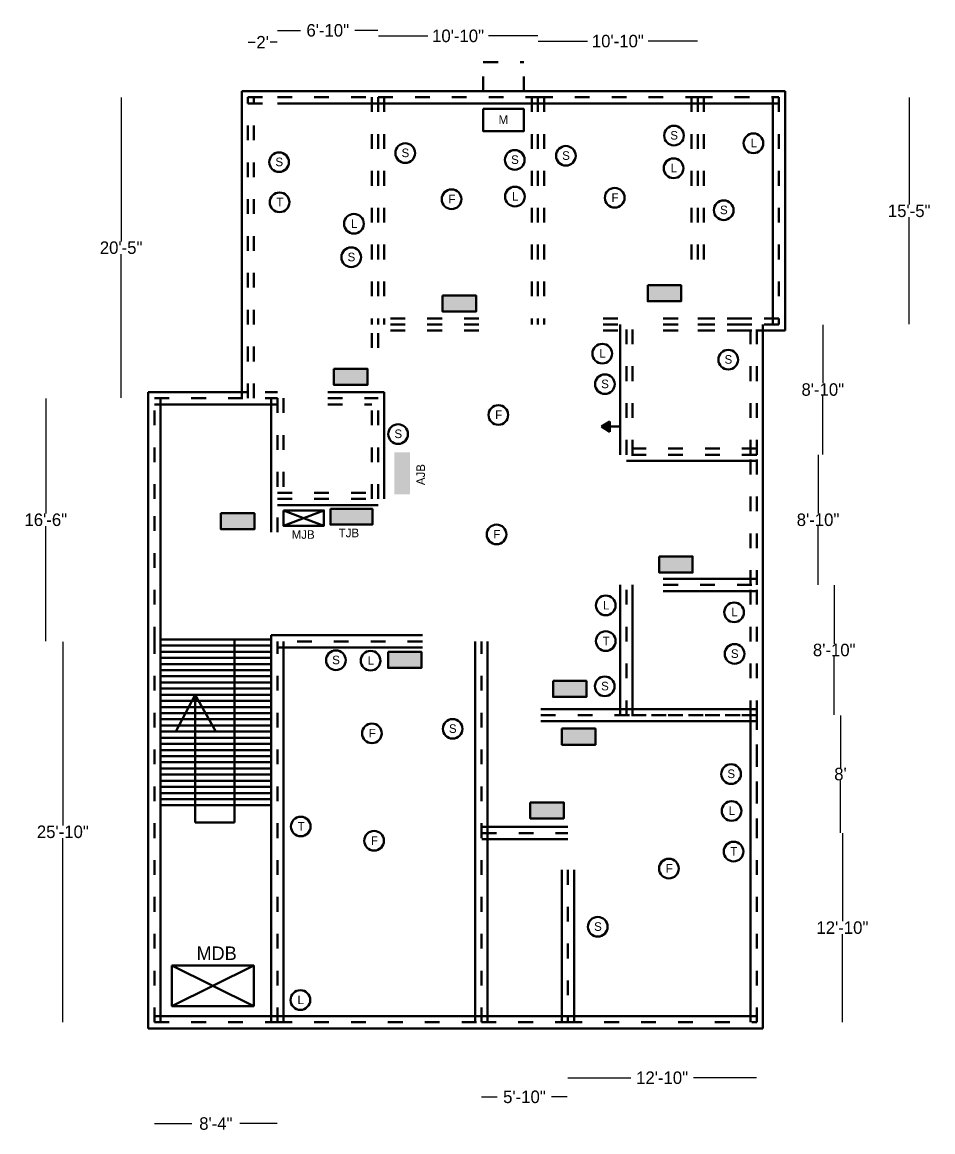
# Model space of a CAD drawing. Header units: inches. Extents: x -152 to 1811, y -118 to 790.
# Drawn here: x 1070 to 1811, y -113 to 790 of the extents above; entities that cross this region are included whole.
import ezdxf

# ---------------------------------------------------------------- set-up
doc = ezdxf.new("R2010")
doc.units = ezdxf.units.IN
doc.header["$MEASUREMENT"] = 0
doc.linetypes.add('ACAD_ISO03W100', pattern=[30, 12, -18])
doc.dimstyles.get("Standard").update_dxf_attribs({"dimtxt": 10.18, "dimasz": 0.18, "dimexe": 0.18, "dimexo": 0.0625, "dimgap": 0.09, "dimtad": 0, "dimtih": 1, "dimtoh": 1, "dimdec": 0, "dimzin": 0, "dimdsep": 46, "dimlunit": 3, "dimtxsty": 'Standard', "dimcen": 0.09, "dimse1": 1, "dimse2": 1, "dimadec": 0, "dimazin": 0, "dimtfac": 1, "dimtdec": 0, "dimtofl": 0, "dimtmove": 0, "dimatfit": 3, "dimfxl": 1, "dimtolj": 1, "dimtzin": 0, "dimarcsym": 0})

# ---------------------------------------------------------------- blocks, each defined once
blk = doc.blocks.new('*D43')
at = {"color": 0, "linetype": 'Continuous', "lineweight": -2}
for p, q in [((1721.33, 543.78), (1721.33, 496.14)), ((1721.33, 438.14), (1721.33, 485.78))]:
    blk.add_line(p, q, dxfattribs=at)
at = {"color": 0, "linetype": 'ACAD_ISO03W100', "lineweight": 100}
for points in [[(1721.3, 543.78), (1721.36, 543.78), (1721.33, 543.96)], [(1721.3, 438.14), (1721.36, 438.14), (1721.33, 437.96)]]:
    blk.add_solid(points, dxfattribs=at)
at = {"layer": 'Defpoints', "color": 0, "linetype": 'ACAD_ISO03W100', "lineweight": 100}
for p in [(1667.59, 543.96), (1667.59, 437.96), (1721.33, 437.96)]:
    blk.add_point(p, dxfattribs=at)
at = {"color": 0, "linetype": 'ACAD_ISO03W100', "lineweight": 100, "insert": (1721.33, 490.96), "char_height": 10.18, "attachment_point": 5}
blk.add_mtext('\\A1;8\'-10"', dxfattribs=at)
blk = doc.blocks.new('*D44')
at = {"color": 0, "linetype": 'Continuous', "lineweight": -2}
for p, q in [((1717.45, 437.78), (1717.45, 390.14)), ((1717.45, 332.14), (1717.45, 379.78))]:
    blk.add_line(p, q, dxfattribs=at)
at = {"color": 0, "linetype": 'ACAD_ISO03W100', "lineweight": 100}
for points in [[(1717.42, 437.78), (1717.48, 437.78), (1717.45, 437.96)], [(1717.42, 332.14), (1717.48, 332.14), (1717.45, 331.96)]]:
    blk.add_solid(points, dxfattribs=at)
at = {"layer": 'Defpoints', "color": 0, "linetype": 'ACAD_ISO03W100', "lineweight": 100}
for p in [(1667.65, 437.96), (1667.59, 331.96), (1717.45, 331.96)]:
    blk.add_point(p, dxfattribs=at)
at = {"color": 0, "linetype": 'ACAD_ISO03W100', "lineweight": 100, "insert": (1717.45, 384.96), "char_height": 10.18, "attachment_point": 5}
blk.add_mtext('\\A1;8\'-10"', dxfattribs=at)
blk = doc.blocks.new('*D45')
at = {"color": 0, "linetype": 'Continuous', "lineweight": -2}
for p, q in [((1730.63, 331.78), (1730.63, 284.14)), ((1730.63, 226.14), (1730.63, 273.78))]:
    blk.add_line(p, q, dxfattribs=at)
at = {"color": 0, "linetype": 'ACAD_ISO03W100', "lineweight": 100}
for points in [[(1730.6, 331.78), (1730.66, 331.78), (1730.63, 331.96)], [(1730.6, 226.14), (1730.66, 226.14), (1730.63, 225.96)]]:
    blk.add_solid(points, dxfattribs=at)
at = {"layer": 'Defpoints', "color": 0, "linetype": 'ACAD_ISO03W100', "lineweight": 100}
for p in [(1667.59, 331.96), (1667.59, 225.96), (1730.63, 225.96)]:
    blk.add_point(p, dxfattribs=at)
at = {"color": 0, "linetype": 'ACAD_ISO03W100', "lineweight": 100, "insert": (1730.63, 278.96), "char_height": 10.18, "attachment_point": 5}
blk.add_mtext('\\A1;8\'-10"', dxfattribs=at)
blk = doc.blocks.new('*D46')
at = {"color": 0, "linetype": 'Continuous', "lineweight": -2}
for p, q in [((1735.71, 225.78), (1735.71, 183.14)), ((1735.71, 130.14), (1735.71, 172.78))]:
    blk.add_line(p, q, dxfattribs=at)
at = {"color": 0, "linetype": 'ACAD_ISO03W100', "lineweight": 100}
for points in [[(1735.68, 225.78), (1735.74, 225.78), (1735.71, 225.96)], [(1735.68, 130.14), (1735.74, 130.14), (1735.71, 129.96)]]:
    blk.add_solid(points, dxfattribs=at)
at = {"layer": 'Defpoints', "color": 0, "linetype": 'ACAD_ISO03W100', "lineweight": 100}
for p in [(1667.59, 225.96), (1667.59, 129.96), (1735.71, 129.96)]:
    blk.add_point(p, dxfattribs=at)
at = {"color": 0, "linetype": 'ACAD_ISO03W100', "lineweight": 100, "insert": (1735.71, 177.96), "char_height": 10.18, "attachment_point": 5}
blk.add_mtext("\\A1;8'", dxfattribs=at)
blk = doc.blocks.new('*D47')
at = {"color": 0, "linetype": 'Continuous', "lineweight": -2}
for p, q in [((1737.27, 129.78), (1737.27, 58.14)), ((1737.27, -23.86), (1737.27, 47.78))]:
    blk.add_line(p, q, dxfattribs=at)
at = {"color": 0, "linetype": 'ACAD_ISO03W100', "lineweight": 100}
for points in [[(1737.24, 129.78), (1737.3, 129.78), (1737.27, 129.96)], [(1737.24, -23.86), (1737.3, -23.86), (1737.27, -24.04)]]:
    blk.add_solid(points, dxfattribs=at)
at = {"layer": 'Defpoints', "color": 0, "linetype": 'ACAD_ISO03W100', "lineweight": 100}
for p in [(1667.59, 129.96), (1667.59, -24.04), (1737.27, -24.04)]:
    blk.add_point(p, dxfattribs=at)
at = {"color": 0, "linetype": 'ACAD_ISO03W100', "lineweight": 100, "insert": (1737.27, 52.96), "char_height": 10.18, "attachment_point": 5}
blk.add_mtext('\\A1;12\'-10"', dxfattribs=at)
blk = doc.blocks.new('*D48')
at = {"color": 0, "linetype": 'Continuous', "lineweight": -2}
for p, q in [((1513.77, -69.24), (1565.05, -69.24)), ((1667.41, -69.24), (1616.13, -69.24))]:
    blk.add_line(p, q, dxfattribs=at)
at = {"color": 0, "linetype": 'ACAD_ISO03W100', "lineweight": 100}
for points in [[(1513.77, -69.21), (1513.77, -69.27), (1513.59, -69.24)], [(1667.41, -69.21), (1667.41, -69.27), (1667.59, -69.24)]]:
    blk.add_solid(points, dxfattribs=at)
at = {"layer": 'Defpoints', "color": 0, "linetype": 'ACAD_ISO03W100', "lineweight": 100}
for p in [(1513.59, -24.04), (1667.59, -24.04), (1513.59, -69.24)]:
    blk.add_point(p, dxfattribs=at)
at = {"color": 0, "linetype": 'ACAD_ISO03W100', "lineweight": 100, "insert": (1590.59, -69.24), "char_height": 10.18, "attachment_point": 5}
blk.add_mtext('\\A1;12\'-10"', dxfattribs=at)
blk = doc.blocks.new('*D49')
at = {"color": 0, "linetype": 'Continuous', "lineweight": -2}
for p, q in [((1443.77, -84.79), (1456.44, -84.79)), ((1513.41, -84.79), (1500.73, -84.79))]:
    blk.add_line(p, q, dxfattribs=at)
at = {"color": 0, "linetype": 'ACAD_ISO03W100', "lineweight": 100}
for points in [[(1443.77, -84.76), (1443.77, -84.82), (1443.59, -84.79)], [(1513.41, -84.76), (1513.41, -84.82), (1513.59, -84.79)]]:
    blk.add_solid(points, dxfattribs=at)
at = {"layer": 'Defpoints', "color": 0, "linetype": 'ACAD_ISO03W100', "lineweight": 100}
for p in [(1443.59, -24.04), (1513.59, -24.04), (1443.59, -84.79)]:
    blk.add_point(p, dxfattribs=at)
at = {"color": 0, "linetype": 'ACAD_ISO03W100', "lineweight": 100, "insert": (1478.59, -84.79), "char_height": 10.18, "attachment_point": 5}
blk.add_mtext('\\A1;5\'-10"', dxfattribs=at)
blk = doc.blocks.new('*D51')
at = {"color": 0, "linetype": 'Continuous', "lineweight": -2}
for p, q in [((1177.77, -106.52), (1207.99, -106.52)), ((1277.41, -106.52), (1247.19, -106.52))]:
    blk.add_line(p, q, dxfattribs=at)
at = {"color": 0, "linetype": 'ACAD_ISO03W100', "lineweight": 100}
for points in [[(1177.77, -106.49), (1177.77, -106.55), (1177.59, -106.52)], [(1277.41, -106.49), (1277.41, -106.55), (1277.59, -106.52)]]:
    blk.add_solid(points, dxfattribs=at)
at = {"layer": 'Defpoints', "color": 0, "linetype": 'ACAD_ISO03W100', "lineweight": 100}
for p in [(1177.59, -24.04), (1277.59, -24.04), (1177.59, -106.52)]:
    blk.add_point(p, dxfattribs=at)
at = {"color": 0, "linetype": 'ACAD_ISO03W100', "lineweight": 100, "insert": (1227.59, -106.52), "char_height": 10.18, "attachment_point": 5}
blk.add_mtext('\\A1;8\'-4"', dxfattribs=at)
blk = doc.blocks.new('*D52')
at = {"color": 0, "linetype": 'Continuous', "lineweight": -2}
for p, q in [((1103.08, 285.78), (1103.08, 136.14)), ((1103.08, -23.86), (1103.08, 125.78))]:
    blk.add_line(p, q, dxfattribs=at)
at = {"color": 0, "linetype": 'ACAD_ISO03W100', "lineweight": 100}
for points in [[(1103.05, 285.78), (1103.11, 285.78), (1103.08, 285.96)], [(1103.05, -23.86), (1103.11, -23.86), (1103.08, -24.04)]]:
    blk.add_solid(points, dxfattribs=at)
at = {"layer": 'Defpoints', "color": 0, "linetype": 'ACAD_ISO03W100', "lineweight": 100}
for p in [(1103.08, 285.96), (1177.59, 285.96), (1177.59, -24.04)]:
    blk.add_point(p, dxfattribs=at)
at = {"color": 0, "linetype": 'ACAD_ISO03W100', "lineweight": 100, "insert": (1103.08, 130.96), "char_height": 10.18, "attachment_point": 5}
blk.add_mtext('\\A1;25\'-10"', dxfattribs=at)
blk = doc.blocks.new('*D53')
at = {"color": 0, "linetype": 'Continuous', "lineweight": -2}
for p, q in [((1089.22, 483.78), (1089.22, 390.14)), ((1089.22, 286.14), (1089.22, 379.78))]:
    blk.add_line(p, q, dxfattribs=at)
at = {"color": 0, "linetype": 'ACAD_ISO03W100', "lineweight": 100}
for points in [[(1089.19, 483.78), (1089.25, 483.78), (1089.22, 483.96)], [(1089.19, 286.14), (1089.25, 286.14), (1089.22, 285.96)]]:
    blk.add_solid(points, dxfattribs=at)
at = {"layer": 'Defpoints', "color": 0, "linetype": 'ACAD_ISO03W100', "lineweight": 100}
for p in [(1089.22, 483.96), (1177.59, 483.96), (1177.59, 285.96)]:
    blk.add_point(p, dxfattribs=at)
at = {"color": 0, "linetype": 'ACAD_ISO03W100', "lineweight": 100, "insert": (1089.22, 384.96), "char_height": 10.18, "attachment_point": 5}
blk.add_mtext('\\A1;16\'-6"', dxfattribs=at)
blk = doc.blocks.new('*D54')
at = {"color": 0, "linetype": 'Continuous', "lineweight": -2}
for p, q in [((1150.49, 728.78), (1150.49, 611.64)), ((1150.49, 484.14), (1150.49, 601.28))]:
    blk.add_line(p, q, dxfattribs=at)
at = {"color": 0, "linetype": 'ACAD_ISO03W100', "lineweight": 100}
for points in [[(1150.46, 728.78), (1150.52, 728.78), (1150.49, 728.96)], [(1150.46, 484.14), (1150.52, 484.14), (1150.49, 483.96)]]:
    blk.add_solid(points, dxfattribs=at)
at = {"layer": 'Defpoints', "color": 0, "linetype": 'ACAD_ISO03W100', "lineweight": 100}
for p in [(1150.49, 728.96), (1253.59, 728.96), (1253.59, 483.96)]:
    blk.add_point(p, dxfattribs=at)
at = {"color": 0, "linetype": 'ACAD_ISO03W100', "lineweight": 100, "insert": (1150.49, 606.46), "char_height": 10.18, "attachment_point": 5}
blk.add_mtext('\\A1;20\'-5"', dxfattribs=at)
blk = doc.blocks.new('*D55')
at = {"color": 0, "linetype": 'Continuous', "lineweight": -2}
for p, q in [((1253.77, 773.76), (1259.56, 773.76)), ((1277.41, 773.76), (1271.62, 773.76))]:
    blk.add_line(p, q, dxfattribs=at)
at = {"color": 0, "linetype": 'ACAD_ISO03W100', "lineweight": 100}
for points in [[(1253.77, 773.79), (1253.77, 773.73), (1253.59, 773.76)], [(1277.41, 773.79), (1277.41, 773.73), (1277.59, 773.76)]]:
    blk.add_solid(points, dxfattribs=at)
at = {"layer": 'Defpoints', "color": 0, "linetype": 'ACAD_ISO03W100', "lineweight": 100}
for p in [(1277.59, 773.76), (1253.59, 728.96), (1277.59, 728.96)]:
    blk.add_point(p, dxfattribs=at)
at = {"color": 0, "linetype": 'ACAD_ISO03W100', "lineweight": 100, "insert": (1265.59, 773.76), "char_height": 10.18, "attachment_point": 5}
blk.add_mtext("\\A1;2'", dxfattribs=at)
blk = doc.blocks.new('*D56')
at = {"color": 0, "linetype": 'Continuous', "lineweight": -2}
for p, q in [((1277.77, 783.38), (1296.44, 783.38)), ((1359.41, 783.38), (1340.73, 783.38))]:
    blk.add_line(p, q, dxfattribs=at)
at = {"color": 0, "linetype": 'ACAD_ISO03W100', "lineweight": 100}
for points in [[(1277.77, 783.41), (1277.77, 783.35), (1277.59, 783.38)], [(1359.41, 783.41), (1359.41, 783.35), (1359.59, 783.38)]]:
    blk.add_solid(points, dxfattribs=at)
at = {"layer": 'Defpoints', "color": 0, "linetype": 'ACAD_ISO03W100', "lineweight": 100}
for p in [(1359.59, 783.38), (1277.59, 728.96), (1359.59, 728.96)]:
    blk.add_point(p, dxfattribs=at)
at = {"color": 0, "linetype": 'ACAD_ISO03W100', "lineweight": 100, "insert": (1318.59, 783.38), "char_height": 10.18, "attachment_point": 5}
blk.add_mtext('\\A1;6\'-10"', dxfattribs=at)
blk = doc.blocks.new('*D57')
at = {"color": 0, "linetype": 'Continuous', "lineweight": -2}
for p, q in [((1359.77, 778.87), (1399.9, 778.87)), ((1489.41, 778.87), (1449.28, 778.87))]:
    blk.add_line(p, q, dxfattribs=at)
at = {"color": 0, "linetype": 'ACAD_ISO03W100', "lineweight": 100}
for points in [[(1359.77, 778.9), (1359.77, 778.84), (1359.59, 778.87)], [(1489.41, 778.9), (1489.41, 778.84), (1489.59, 778.87)]]:
    blk.add_solid(points, dxfattribs=at)
at = {"layer": 'Defpoints', "color": 0, "linetype": 'ACAD_ISO03W100', "lineweight": 100}
for p in [(1489.59, 778.87), (1359.59, 728.96), (1489.59, 728.96)]:
    blk.add_point(p, dxfattribs=at)
at = {"color": 0, "linetype": 'ACAD_ISO03W100', "lineweight": 100, "insert": (1424.59, 778.87), "char_height": 10.18, "attachment_point": 5}
blk.add_mtext('\\A1;10\'-10"', dxfattribs=at)
blk = doc.blocks.new('*D58')
at = {"color": 0, "linetype": 'Continuous', "lineweight": -2}
for p, q in [((1489.77, 774.62), (1529.9, 774.62)), ((1619.41, 774.62), (1579.28, 774.62))]:
    blk.add_line(p, q, dxfattribs=at)
at = {"color": 0, "linetype": 'ACAD_ISO03W100', "lineweight": 100}
for points in [[(1489.77, 774.65), (1489.77, 774.59), (1489.59, 774.62)], [(1619.41, 774.65), (1619.41, 774.59), (1619.59, 774.62)]]:
    blk.add_solid(points, dxfattribs=at)
at = {"layer": 'Defpoints', "color": 0, "linetype": 'ACAD_ISO03W100', "lineweight": 100}
for p in [(1619.59, 774.62), (1489.59, 728.96), (1619.59, 728.96)]:
    blk.add_point(p, dxfattribs=at)
at = {"color": 0, "linetype": 'ACAD_ISO03W100', "lineweight": 100, "insert": (1554.59, 774.62), "char_height": 10.18, "attachment_point": 5}
blk.add_mtext('\\A1;10\'-10"', dxfattribs=at)
blk = doc.blocks.new('*D60')
at = {"color": 0, "linetype": 'Continuous', "lineweight": -2}
for p, q in [((1791.61, 728.78), (1791.61, 641.64)), ((1791.61, 544.14), (1791.61, 631.28))]:
    blk.add_line(p, q, dxfattribs=at)
at = {"color": 0, "linetype": 'ACAD_ISO03W100', "lineweight": 100}
for points in [[(1791.58, 728.78), (1791.64, 728.78), (1791.61, 728.96)], [(1791.58, 544.14), (1791.64, 544.14), (1791.61, 543.96)]]:
    blk.add_solid(points, dxfattribs=at)
at = {"layer": 'Defpoints', "color": 0, "linetype": 'ACAD_ISO03W100', "lineweight": 100}
for p in [(1685.59, 728.96), (1791.61, 728.96), (1685.59, 543.96)]:
    blk.add_point(p, dxfattribs=at)
at = {"color": 0, "linetype": 'ACAD_ISO03W100', "lineweight": 100, "insert": (1791.61, 636.46), "char_height": 10.18, "attachment_point": 5}
blk.add_mtext('\\A1;15\'-5"', dxfattribs=at)

msp = doc.modelspace()

# ---------------------------------------------------------------- hatches: boundary and pattern name
at = {"lineweight": 100}
for color, points in [(8, [(1606.1, 575.92), (1578.89, 575.92), (1578.89, 562.84), (1606.1, 562.84)]), (8, [(1439.24, 567.53), (1412.03, 567.53), (1412.03, 554.44), (1439.24, 554.44)]), (8, [(1350.85, 507.89), (1323.63, 507.89), (1323.63, 494.81), (1350.85, 494.81)]), (74, [(1372.64, 405.83), (1372.64, 439.94), (1385.43, 439.94), (1385.43, 405.83)]), (8, [(1258.9, 390.36), (1231.69, 390.36), (1231.69, 377.28), (1258.9, 377.28)]), (74, [(1320.76, 393.82), (1354.87, 393.82), (1354.87, 381.04), (1320.76, 381.04)]), (8, [(1615.44, 355.14), (1588.23, 355.14), (1588.23, 342.06), (1615.44, 342.06)]), (8, [(1394.86, 277.47), (1367.65, 277.47), (1367.65, 264.39), (1394.86, 264.39)]), (8, [(1529.07, 253.9), (1501.86, 253.9), (1501.86, 240.81), (1529.07, 240.81)]), (8, [(1536.33, 214.99), (1509.12, 214.99), (1509.12, 201.9), (1536.33, 201.9)]), (8, [(1510.53, 154.98), (1483.32, 154.98), (1483.32, 141.9), (1510.53, 141.9)])]:
    msp.add_hatch(color=color, dxfattribs=at).paths.add_polyline_path(points)
h = msp.add_hatch(color=256, dxfattribs=at)
h.paths.add_polyline_path([(1547.98, 465.09), (1541.16, 460.88), (1547.98, 460.88)])
h.paths.add_polyline_path([(1547.98, 460.88), (1541.16, 460.88), (1547.98, 456.47)])

# ---------------------------------------------------------------- linework, layer by layer
at = {"linetype": 'ACAD_ISO03W100', "lineweight": 100}
for p, q in [((1445.13, 733.96), (1445.13, 757.56)), ((1445.13, 757.56), (1477.98, 757.56)), ((1477.98, 733.96), (1477.98, 757.56)), ((1253.59, 483.96), (1253.59, 728.96)), ((1253.59, 728.96), (1277.59, 728.96)), ((1253.59, 723.96), (1277.59, 723.96)), ((1258.59, 483.96), (1258.59, 728.96)), ((1277.59, 728.96), (1359.59, 728.96)), ((1354.59, 728.96), (1354.59, 543.96)), ((1359.59, 728.96), (1489.59, 728.96)), ((1359.59, 728.96), (1359.59, 543.96)), ((1364.59, 728.96), (1364.59, 543.96)), ((1484.59, 728.96), (1484.59, 543.96)), ((1489.59, 728.96), (1619.59, 728.96)), ((1489.59, 728.96), (1489.59, 543.96)), ((1494.59, 728.96), (1494.59, 543.96)), ((1614.59, 596.96), (1614.59, 728.96)), ((1619.59, 728.96), (1685.59, 728.96)), ((1619.59, 596.96), (1619.59, 728.96)), ((1624.59, 596.96), (1624.59, 728.96)), ((1685.59, 728.96), (1685.59, 543.96)), ((1354.59, 524.96), (1354.59, 543.96)), ((1441.59, 548.96), (1359.59, 548.96)), ((1441.59, 543.96), (1359.59, 543.96)), ((1359.59, 524.96), (1359.59, 543.96)), ((1542.59, 548.96), (1561.59, 548.96)), ((1542.59, 548.96), (1566.59, 548.96)), ((1542.59, 543.96), (1561.59, 543.96)), ((1561.59, 437.96), (1561.59, 543.96)), ((1566.59, 437.96), (1566.59, 548.96)), ((1591.59, 548.96), (1667.59, 548.96)), ((1591.59, 543.96), (1667.59, 543.96)), ((1685.59, 548.96), (1619.59, 548.96)), ((1685.59, 543.96), (1619.59, 543.96)), ((1662.59, 437.96), (1662.59, 543.96)), ((1667.59, 437.96), (1667.59, 543.96)), ((1685.59, 543.96), (1667.65, 543.96)), ((1441.59, 538.96), (1359.59, 538.96)), ((1542.59, 538.96), (1561.59, 538.96)), ((1591.59, 538.96), (1667.59, 538.96)), ((1685.59, 538.96), (1619.59, 538.96)), ((1177.59, 488.96), (1277.59, 488.96)), ((1177.59, 401.96), (1177.59, 483.96)), ((1177.59, 483.96), (1253.59, 483.96)), ((1177.59, 483.96), (1277.59, 483.96)), ((1277.59, 483.96), (1277.59, 401.96)), ((1282.59, 483.96), (1282.59, 401.96)), ((1318.59, 483.96), (1359.59, 483.96)), ((1318.59, 478.96), (1354.59, 478.96)), ((1354.59, 401.96), (1354.59, 478.96)), ((1359.59, 401.96), (1359.59, 483.96)), ((1667.59, 442.96), (1561.59, 442.96)), ((1667.59, 437.96), (1561.59, 437.96)), ((1662.59, 331.96), (1662.59, 437.96)), ((1667.59, 331.96), (1667.59, 437.96)), ((1667.59, 432.96), (1561.59, 432.96)), ((1277.59, 406.96), (1359.59, 406.96)), ((1177.59, 285.96), (1177.59, 401.96)), ((1277.59, 401.96), (1359.59, 401.96)), ((1277.59, 374.96), (1277.59, 401.96)), ((1561.59, 225.96), (1561.59, 331.96)), ((1591.59, 331.96), (1667.59, 331.96)), ((1662.59, 225.96), (1662.59, 331.96)), ((1667.59, 225.96), (1667.59, 331.96)), ((1177.59, -24.04), (1177.59, 285.96)), ((1277.59, -24.04), (1277.59, 285.96)), ((1395.59, 285.96), (1277.59, 285.96)), ((1443.59, -24.04), (1443.59, 285.96)), ((1491.99, 225.96), (1667.59, 225.96)), ((1667.59, 225.96), (1561.59, 225.96)), ((1667.59, 129.96), (1667.59, 225.96)), ((1667.59, 225.96), (1667.59, 129.96)), ((1667.59, 220.96), (1561.59, 220.96)), ((1443.99, 134.96), (1513.99, 134.96)), ((1443.99, 129.96), (1513.99, 129.96)), ((1667.59, -24.04), (1667.59, 129.96)), ((1513.99, 99.96), (1513.99, -24.04)), ((1177.59, -24.04), (1277.59, -24.04)), ((1277.59, -24.04), (1443.59, -24.04)), ((1443.59, -24.04), (1513.59, -24.04)), ((1513.59, -24.04), (1667.59, -24.04))]:
    msp.add_line(p, q, dxfattribs=at)
at = {"linetype": 'Continuous', "lineweight": 100}
for p, q in [((1248.59, 483.96), (1248.59, 733.96)), ((1248.59, 733.96), (1277.59, 733.96)), ((1277.59, 733.96), (1359.59, 733.96)), ((1359.59, 733.96), (1489.59, 733.96)), ((1489.59, 733.96), (1619.59, 733.96)), ((1619.59, 733.96), (1690.59, 733.96)), ((1690.59, 733.96), (1690.59, 538.96)), ((1672.59, 437.96), (1672.59, 543.96)), ((1690.59, 538.96), (1667.65, 538.96)), ((1172.59, 401.96), (1172.59, 488.96)), ((1172.59, 488.96), (1253.59, 488.96)), ((1318.59, 488.96), (1364.59, 488.96)), ((1364.59, 401.96), (1364.59, 488.96)), ((1177.59, 478.96), (1277.59, 478.96)), ((1182.59, 401.96), (1182.59, 483.96)), ((1272.59, 483.96), (1272.59, 401.96)), ((1672.59, 331.96), (1672.59, 437.96)), ((1172.59, 285.96), (1172.59, 401.96)), ((1182.59, 285.96), (1182.59, 401.96)), ((1272.59, 374.96), (1272.59, 401.96)), ((1277.59, 396.96), (1359.59, 396.96)), ((1591.59, 336.96), (1667.59, 336.96)), ((1556.59, 225.96), (1556.59, 331.96)), ((1566.59, 225.96), (1566.59, 331.96)), ((1591.59, 326.96), (1667.59, 326.96)), ((1672.59, 225.96), (1672.59, 331.96)), ((1272.59, -24.04), (1272.59, 290.96)), ((1395.59, 290.96), (1272.59, 290.96)), ((1172.59, -29.04), (1172.59, 285.96)), ((1182.59, -24.04), (1182.59, 285.96)), ((1395.59, 280.96), (1277.59, 280.96)), ((1282.59, -24.04), (1282.59, 285.96)), ((1438.59, -24.04), (1438.59, 285.96)), ((1448.59, -24.04), (1448.59, 285.96)), ((1491.99, 230.96), (1667.59, 230.96)), ((1662.59, 225.96), (1662.59, 129.96)), ((1672.59, 225.96), (1672.59, 129.96)), ((1491.99, 220.96), (1667.59, 220.96)), ((1443.99, 134.96), (1513.99, 134.96)), ((1662.59, -24.04), (1662.59, 129.96)), ((1672.59, -29.04), (1672.59, 129.96)), ((1443.99, 124.96), (1513.99, 124.96)), ((1508.99, 99.96), (1508.99, -24.04)), ((1518.99, 99.96), (1518.99, -24.04)), ((1177.59, -19.04), (1277.59, -19.04)), ((1277.59, -19.04), (1443.59, -19.04)), ((1443.59, -19.04), (1513.59, -19.04)), ((1513.59, -19.04), (1667.59, -19.04)), ((1172.59, -29.04), (1277.59, -29.04)), ((1277.59, -29.04), (1443.59, -29.04)), ((1443.59, -29.04), (1513.59, -29.04)), ((1513.59, -29.04), (1672.59, -29.04))]:
    msp.add_line(p, q, dxfattribs=at)
at = {"lineweight": 100}
for p, q in [((1277.59, 723.96), (1359.59, 723.96)), ((1359.59, 723.96), (1489.59, 723.96)), ((1489.59, 723.96), (1619.59, 723.96)), ((1619.59, 723.96), (1685.59, 723.96)), ((1680.59, 728.96), (1680.59, 543.96)), ((1556.59, 437.96), (1556.59, 543.96)), ((1547.98, 465.09), (1541.16, 460.88)), ((1556.59, 460.88), (1541.16, 460.88)), ((1541.16, 460.88), (1547.98, 456.47)), ((1547.98, 456.47), (1547.98, 465.09)), ((1667.59, 432.96), (1561.59, 432.96)), ((1282.49, 380.18), (1315.41, 392.64)), ((1315.41, 380.18), (1282.49, 392.64)), ((1272.59, 287.57), (1182.59, 287.57)), ((1272.59, 282.57), (1182.59, 282.57)), ((1242.79, 287.57), (1242.79, 138.7)), ((1272.59, 277.57), (1182.59, 277.57)), ((1272.59, 272.57), (1182.59, 272.57)), ((1272.59, 267.57), (1182.59, 267.57)), ((1272.59, 262.57), (1182.59, 262.57)), ((1272.59, 257.57), (1182.59, 257.57)), ((1272.59, 252.57), (1182.59, 252.57)), ((1272.59, 247.57), (1182.59, 247.57)), ((1272.59, 242.57), (1182.59, 242.57)), ((1272.59, 237.57), (1182.59, 237.57)), ((1210.8, 242.57), (1195.02, 212.57)), ((1195.02, 212.57), (1210.8, 242.57)), ((1210.8, 138.7), (1210.8, 242.57)), ((1210.8, 242.57), (1227.59, 212.57)), ((1272.59, 232.57), (1182.59, 232.57)), ((1272.59, 227.57), (1182.59, 227.57)), ((1272.59, 222.57), (1182.59, 222.57)), ((1272.59, 217.57), (1182.59, 217.57)), ((1272.59, 212.57), (1182.59, 212.57)), ((1272.59, 207.57), (1182.59, 207.57)), ((1272.59, 202.57), (1182.59, 202.57)), ((1272.59, 197.57), (1182.59, 197.57)), ((1272.59, 192.57), (1182.59, 192.57)), ((1272.59, 187.57), (1182.59, 187.57)), ((1272.59, 182.57), (1182.59, 182.57)), ((1272.59, 177.57), (1182.59, 177.57)), ((1272.59, 172.57), (1182.59, 172.57)), ((1272.59, 167.57), (1182.59, 167.57)), ((1272.59, 162.57), (1182.59, 162.57)), ((1272.59, 157.57), (1182.59, 157.57)), ((1272.59, 152.57), (1182.59, 152.57)), ((1242.79, 138.7), (1210.8, 138.7)), ((1191.8, -10.83), (1258.35, 22.11)), ((1191.8, 22.11), (1258.35, -10.83))]:
    msp.add_line(p, q, dxfattribs=at)
for points in [[(1445.13, 719.41), (1477.98, 719.41), (1477.98, 701.25), (1445.13, 701.25)], [(1578.89, 575.92), (1606.1, 575.92), (1606.1, 562.84), (1578.89, 562.84)], [(1412.03, 567.53), (1439.24, 567.53), (1439.24, 554.44), (1412.03, 554.44)], [(1323.63, 507.89), (1350.85, 507.89), (1350.85, 494.81), (1323.63, 494.81)], [(1231.69, 390.36), (1258.9, 390.36), (1258.9, 377.28), (1231.69, 377.28)], [(1282.49, 392.64), (1315.41, 392.64), (1315.41, 380.18), (1282.49, 380.18)], [(1320.76, 393.82), (1354.87, 393.82), (1354.87, 381.04), (1320.76, 381.04)], [(1588.23, 355.14), (1615.44, 355.14), (1615.44, 342.06), (1588.23, 342.06)], [(1367.65, 277.47), (1394.86, 277.47), (1394.86, 264.39), (1367.65, 264.39)], [(1501.86, 253.9), (1529.07, 253.9), (1529.07, 240.81), (1501.86, 240.81)], [(1509.12, 214.99), (1536.33, 214.99), (1536.33, 201.9), (1509.12, 201.9)], [(1483.32, 154.98), (1510.53, 154.98), (1510.53, 141.9), (1483.32, 141.9)], [(1191.8, 22.11), (1258.35, 22.11), (1258.35, -10.83), (1191.8, -10.83)]]:
    msp.add_lwpolyline(points, close=True, dxfattribs=at)
for centre in [(1600.25, 697.75), (1664.91, 691.48), (1381.63, 683.5), (1512.28, 681.28), (1279.03, 676.12), (1470.77, 677.96), (1599.88, 671.14), (1279.4, 643.43), (1419.32, 645.91), (1470.83, 648.08), (1552.04, 647.12), (1640.71, 637.03), (1339.9, 625.96), (1337.72, 598.7), (1541.88, 520.26), (1644.4, 515.32), (1544.04, 495.4), (1457.39, 470.32), (1375.84, 454.78), (1455.88, 373.11), (1544.78, 315.33), (1649.21, 309.68), (1544.75, 286.23), (1649.55, 275.83), (1325.19, 270.67), (1353.42, 270.32), (1543.98, 249.43), (1354.51, 211.16), (1420.2, 214.83), (1646.71, 178.03), (1647.08, 147.95), (1296.65, 135.33), (1356.28, 123.73), (1648.7, 114.96), (1596.14, 101.06), (1538.3, 53.67), (1296.32, -5.94)]:
    msp.add_circle(centre, 8, dxfattribs=at)

# ---------------------------------------------------------------- texts
for s, insert, char_height, width, attachment_point in [('M', (1461.46, 714.19), 7, 25.2012, 2), ('{\\T1.05;\\C3;S}', (1600.54, 697.91), 7, 10.0275, 5), ('{\\T1.05;S}', (1381.92, 683.66), 7, 10.0275, 5), ('L', (1665.2, 691.65), 7, 10.0275, 5), ('{\\T1.05;S}', (1279.32, 676.28), 7, 10.0275, 5), ('{\\T1.05;\\C3;S}', (1471.06, 678.12), 7, 10.0275, 5), ('{\\T1.05;S}', (1512.57, 681.45), 7, 10.0275, 5), ('L', (1600.16, 671.31), 7, 10.0275, 5), ('L', (1471.12, 648.24), 7, 10.0275, 5), ('F', (1552.32, 647.28), 7, 10.0275, 5), ('T', (1279.68, 643.59), 7, 10.0275, 5), ('F', (1419.61, 646.08), 7, 10.0275, 5), ('{\\T1.05;S}', (1641, 637.19), 7, 10.0275, 5), ('L', (1340.19, 626.12), 7, 10.0275, 5), ('{\\T1.05;\\C3;S}', (1338, 598.86), 7, 10.0275, 5), ('L', (1542.16, 520.42), 7, 10.0275, 5), ('{\\T1.05;S}', (1644.69, 515.48), 7, 10.0275, 5), ('{\\T1.05;\\C3;S}', (1544.32, 495.56), 7, 10.0275, 5), ('F', (1457.67, 470.49), 7, 10.0275, 5), ('{\\T1.05;S}', (1376.13, 454.95), 7, 10.0275, 5), ('MJB', (1289.23, 376.54), 7, 10.6855, 1), ('TJB', (1327.47, 377.78), 7, 10.6855, 1), ('F', (1456.17, 373.27), 7, 10.0275, 5), ('L', (1545.06, 315.5), 7, 10.0275, 5), ('L', (1649.5, 309.84), 7, 10.0275, 5), ('T', (1545.03, 286.4), 7, 10.0275, 5), ('{\\T1.05;\\C3;S}', (1325.47, 270.83), 7, 10.0275, 5), ('L', (1353.71, 270.48), 7, 10.0275, 5), ('{\\T1.05;S}', (1649.84, 275.99), 7, 10.0275, 5), ('{\\T1.05;\\C3;S}', (1544.26, 249.59), 7, 10.0275, 5), ('{\\T1.05;S}', (1420.48, 214.99), 7, 10.0275, 5), ('F', (1354.8, 211.32), 7, 10.0275, 5), ('{\\T1.05;\\C3;S}', (1647, 178.19), 7, 10.0275, 5), ('L', (1647.37, 148.12), 7, 10.0275, 5), ('T', (1296.94, 135.49), 7, 10.0275, 5), ('^I', (1296.35, 134.9), 7, 10.0275, 5), ('F', (1356.56, 123.89), 7, 10.0275, 5), ('T', (1648.99, 115.12), 7, 10.0275, 5), ('F', (1596.43, 101.22), 7, 10.0275, 5), ('{\\T1.05;S}', (1538.59, 53.83), 7, 10.0275, 5), ('MDB', (1211.86, 37.66), 11, 45.4604, 1), ('L', (1296.61, -5.78), 7, 10.0275, 5)]:
    msp.add_mtext(s, dxfattribs=dict(at, insert=insert, char_height=char_height, width=width, attachment_point=attachment_point))
at = {"lineweight": 100, "insert": (1390.71, 413.19), "char_height": 7, "width": 10.6855, "attachment_point": 1, "rotation": 90}
msp.add_mtext('AJB', dxfattribs=at)

# ---------------------------------------------------------------- dimensions: what is measured, and where the dimension line sits
at = {"linetype": 'ACAD_ISO03W100', "lineweight": 100}
for base, p1, p2, picture, middle in [((1359.59, 783.38), (1277.59, 728.96), (1359.59, 728.96), '*D56', (1318.59, 783.38)), ((1277.59, 773.76), (1253.59, 728.96), (1277.59, 728.96), '*D55', (1265.59, 773.76)), ((1619.59, 774.62), (1489.59, 728.96), (1619.59, 728.96), '*D58', (1554.59, 774.62)), ((1177.59, -106.52), (1277.59, -24.04), (1177.59, -24.04), '*D51', (1227.59, -106.52)), ((1443.59, -84.79), (1513.59, -24.04), (1443.59, -24.04), '*D49', (1478.59, -84.79)), ((1513.59, -69.24), (1667.59, -24.04), (1513.59, -24.04), '*D48', (1590.59, -69.24))]:
    dim = msp.add_linear_dim(base=base, p1=p1, p2=p2, dimstyle='Standard', dxfattribs=at)
    dim.commit()
    dim.dimension.update_dxf_attribs({"geometry": picture, "text_midpoint": middle})
dim = msp.add_linear_dim(base=(1489.59, 778.87), p1=(1359.59, 728.96), p2=(1489.59, 728.96), dimstyle='Standard', dxfattribs=at)
dim.commit()
dim.dimension.update_dxf_attribs({"geometry": '*D57', "text_midpoint": (1424.59, 778.87), "dimtype": 160})
for base, p1, p2, picture, middle in [((1150.49, 728.96), (1253.59, 483.96), (1253.59, 728.96), '*D54', (1150.49, 606.46)), ((1791.61, 728.96), (1685.59, 543.96), (1685.59, 728.96), '*D60', (1791.61, 636.46)), ((1721.33, 437.96), (1667.59, 543.96), (1667.59, 437.96), '*D43', (1721.33, 490.96)), ((1089.22, 483.96), (1177.59, 285.96), (1177.59, 483.96), '*D53', (1089.22, 384.96)), ((1717.45, 331.96), (1667.65, 437.96), (1667.59, 331.96), '*D44', (1717.45, 384.96)), ((1730.63, 225.96), (1667.59, 331.96), (1667.59, 225.96), '*D45', (1730.63, 278.96)), ((1103.08, 285.96), (1177.59, -24.04), (1177.59, 285.96), '*D52', (1103.08, 130.96)), ((1735.71, 129.96), (1667.59, 225.96), (1667.59, 129.96), '*D46', (1735.71, 177.96)), ((1737.27, -24.04), (1667.59, 129.96), (1667.59, -24.04), '*D47', (1737.27, 52.96))]:
    dim = msp.add_linear_dim(base=base, p1=p1, p2=p2, angle=90, dimstyle='Standard', dxfattribs=at)
    dim.commit()
    dim.dimension.update_dxf_attribs({"geometry": picture, "text_midpoint": middle})

doc.saveas('drawing.dxf')
